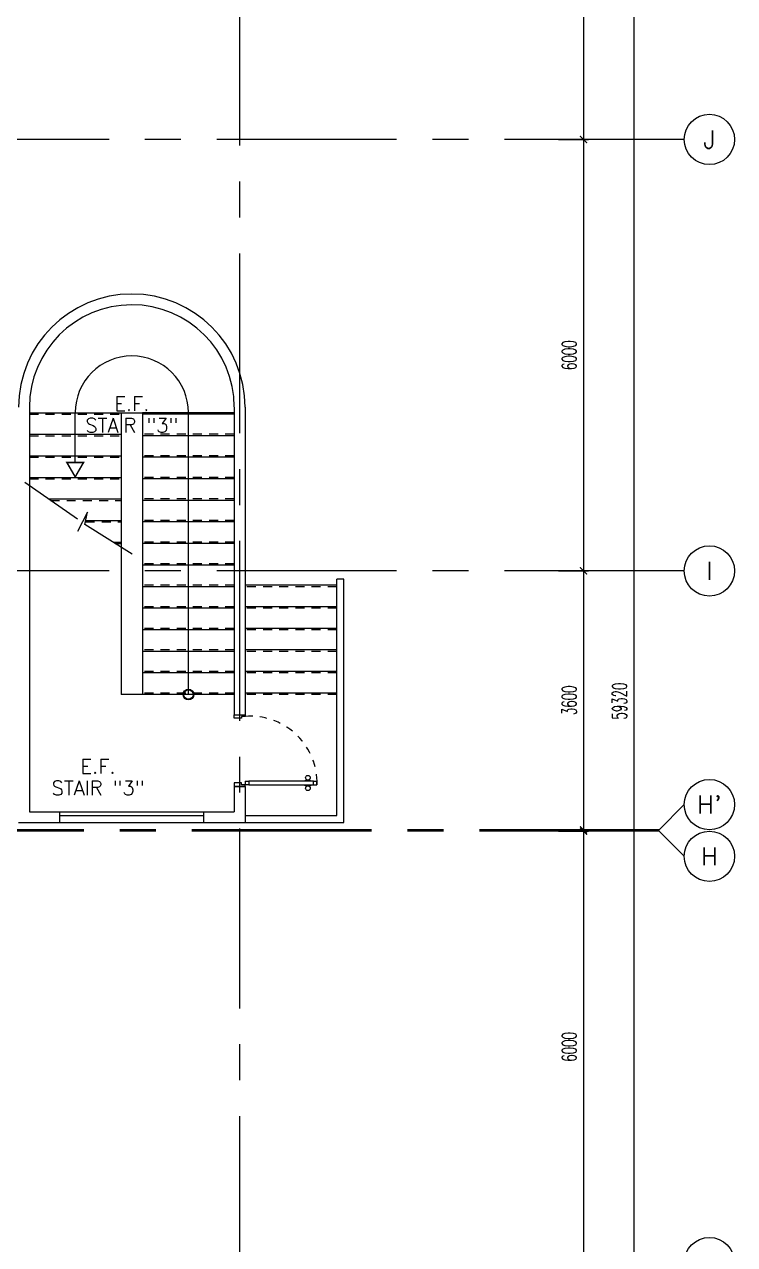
# Model space of a CAD drawing. Extents: x 0.8 to 94.1, y -6.1 to 84.2.
# Drawn here: x 84.2 to 94.08, y 34.72 to 51.69 of the extents above; entities that cross this region are included whole.
import ezdxf
from ezdxf.enums import TextEntityAlignment as Align

# ---------------------------------------------------------------- set-up
doc = ezdxf.new("R2010")
doc.units = 0
doc.header["$MEASUREMENT"] = 0
doc.header["$PDMODE"] = 3
doc.header["$PDSIZE"] = 0.1
for name, pattern in [('CENTERX2', [4, 2.5, -0.5, 0.5, -0.5]), ('HIDDEN', [0.375, 0.25, -0.125]), ('HIDDEN2', [0.1875, 0.125, -0.0625])]:
    doc.linetypes.add(name, pattern=pattern)
doc.layers.get('0').update_dxf_attribs({"color": 11, "linetype": 'CONTINUOUS'})
doc.layers.get('DEFPOINTS').update_dxf_attribs({"color": 11, "linetype": 'CONTINUOUS'})
for name, color, linetype in [('AX-CR', 11, 'CONTINUOUS'), ('AX-DIM', 11, 'CONTINUOUS'), ('AX-TXT', 11, 'CONTINUOUS'), ('AXES', 11, 'CENTERX2'), ('DOOR', 11, 'CONTINUOUS'), ('Handrail', 11, 'CONTINUOUS'), ('RM-NAME', 11, 'CONTINUOUS'), ('ROOF', 11, 'CONTINUOUS'), ('STR', 11, 'CONTINUOUS'), ('WALL', 11, 'CONTINUOUS'), ('WIN', 11, 'CONTINUOUS')]:
    doc.layers.add(name, color=color, linetype=linetype)
doc.styles.add('ROMANS', font='ROMANS.shx', dxfattribs={"width": 0.6})
doc.dimstyles.new('STANDARD in', dxfattribs={"dimtxt": 0.2, "dimasz": 0.1, "dimexe": 0.07, "dimexo": 0.05, "dimgap": 0.1, "dimtad": 1, "dimdec": 0, "dimlfac": 1000, "dimzin": 0, "dimdsep": 46, "dimtxsty": 'ROMANS', "dimblk": 'ARCHTICK', "dimcen": 0.05, "dimdle": 0.05, "dimclrd": 7, "dimclre": 7, "dimclrt": 2, "dimadec": 0, "dimazin": 0, "dimtfac": 1, "dimtdec": 0, "dimtmove": 2, "dimatfit": 3, "dimldrblk": 'ARCHTICK', "dimfxl": 0, "dimtolj": 1, "dimtzin": 0, "dimarcsym": 0})

# ---------------------------------------------------------------- blocks, each defined once
blk = doc.blocks.new('_ARCHTICK')
at = {"color": 0, "linetype": 'ByBlock', "const_width": 0.15}
blk.add_lwpolyline([(-0.5, -0.5), (0.5, 0.5)], dxfattribs=at)
blk = doc.blocks.new('*D195')
at = {"layer": 'AX-DIM', "color": 7, "lineweight": -2}
for p, q in [((92.679, 71.989), (92.679, 12.569)), ((82.097, 71.939), (92.749, 71.939)), ((82.097, 12.619), (92.749, 12.619))]:
    blk.add_line(p, q, dxfattribs=at)
at = {"layer": 'DEFPOINTS', "color": 0}
for p in [(82.047, 71.939), (82.047, 12.619), (92.679, 12.619)]:
    blk.add_point(p, dxfattribs=at)
at = {"layer": 'AX-DIM', "color": 7, "lineweight": -2, "xscale": 0.1, "yscale": 0.1, "zscale": 0.1}
for p, rotation in [((92.679, 71.939), 90), ((92.679, 12.619), 270)]:
    blk.add_blockref('_ARCHTICK', p, dxfattribs=dict(at, rotation=rotation))
at = {"layer": 'AX-DIM', "color": 2, "insert": (92.479, 42.279), "char_height": 0.2, "attachment_point": 5, "rotation": 90, "style": 'ROMANS'}
blk.add_mtext('\\A1;59320', dxfattribs=at)
blk = doc.blocks.new('*D190')
at = {"layer": 'AX-DIM', "color": 7, "lineweight": -2}
for p, q in [((91.979, 44.139), (91.979, 40.439)), ((91.629, 44.089), (92.049, 44.089)), ((91.629, 40.489), (92.049, 40.489))]:
    blk.add_line(p, q, dxfattribs=at)
at = {"layer": 'DEFPOINTS', "color": 0}
for p in [(91.579, 44.089), (91.579, 40.489), (91.979, 40.489)]:
    blk.add_point(p, dxfattribs=at)
at = {"layer": 'AX-DIM', "color": 7, "lineweight": -2, "xscale": 0.1, "yscale": 0.1, "zscale": 0.1}
for p, rotation in [((91.979, 44.089), 90), ((91.979, 40.489), 270)]:
    blk.add_blockref('_ARCHTICK', p, dxfattribs=dict(at, rotation=rotation))
at = {"layer": 'AX-DIM', "color": 2, "insert": (91.779, 42.289), "char_height": 0.2, "attachment_point": 5, "rotation": 90, "style": 'ROMANS'}
blk.add_mtext('\\A1;3600', dxfattribs=at)
blk = doc.blocks.new('AXR')
at = {"layer": 'AX-CR'}
blk.add_circle((350, 0), 350, dxfattribs=at)
at = {"layer": 'AX-TXT', "style": 'ROMANS'}
blk.add_attdef('AX', text='', height=250, dxfattribs=at).set_placement((350, 0), align=Align.MIDDLE)
blk = doc.blocks.new('*D186')
at = {"layer": 'AX-DIM', "color": 7, "lineweight": -2}
for p, q in [((91.629, 40.469), (92.049, 40.469)), ((91.979, 40.519), (91.979, 34.419)), ((91.629, 34.469), (92.049, 34.469))]:
    blk.add_line(p, q, dxfattribs=at)
at = {"layer": 'DEFPOINTS', "color": 0}
for p in [(91.579, 40.469), (91.579, 34.469), (91.979, 34.469)]:
    blk.add_point(p, dxfattribs=at)
at = {"layer": 'AX-DIM', "color": 7, "lineweight": -2, "xscale": 0.1, "yscale": 0.1, "zscale": 0.1}
for p, rotation in [((91.979, 40.469), 90), ((91.979, 34.469), 270)]:
    blk.add_blockref('_ARCHTICK', p, dxfattribs=dict(at, rotation=rotation))
at = {"layer": 'AX-DIM', "color": 2, "insert": (91.779, 37.469), "char_height": 0.2, "attachment_point": 5, "rotation": 90, "style": 'ROMANS'}
blk.add_mtext('\\A1;6000', dxfattribs=at)
blk = doc.blocks.new('*D185')
at = {"layer": 'AX-DIM', "color": 7, "lineweight": -2}
for p, q in [((91.629, 57.289), (92.049, 57.289)), ((91.979, 57.339), (91.979, 50.039)), ((91.629, 50.089), (92.049, 50.089))]:
    blk.add_line(p, q, dxfattribs=at)
at = {"layer": 'DEFPOINTS', "color": 0}
for p in [(91.579, 57.289), (91.579, 50.089), (91.979, 50.089)]:
    blk.add_point(p, dxfattribs=at)
at = {"layer": 'AX-DIM', "color": 7, "lineweight": -2, "xscale": 0.1, "yscale": 0.1, "zscale": 0.1}
for p, rotation in [((91.979, 57.289), 90), ((91.979, 50.089), 270)]:
    blk.add_blockref('_ARCHTICK', p, dxfattribs=dict(at, rotation=rotation))
at = {"layer": 'AX-DIM', "color": 2, "insert": (91.779, 53.689), "char_height": 0.2, "attachment_point": 5, "rotation": 90, "style": 'ROMANS'}
blk.add_mtext('\\A1;7200', dxfattribs=at)
blk = doc.blocks.new('*D184')
at = {"layer": 'AX-DIM', "color": 7, "lineweight": -2}
for p, q in [((91.629, 50.089), (92.049, 50.089)), ((91.979, 50.139), (91.979, 44.039)), ((91.629, 44.089), (92.049, 44.089))]:
    blk.add_line(p, q, dxfattribs=at)
at = {"layer": 'DEFPOINTS', "color": 0}
for p in [(91.579, 50.089), (91.579, 44.089), (91.979, 44.089)]:
    blk.add_point(p, dxfattribs=at)
at = {"layer": 'AX-DIM', "color": 7, "lineweight": -2, "xscale": 0.1, "yscale": 0.1, "zscale": 0.1}
for p, rotation in [((91.979, 50.089), 90), ((91.979, 44.089), 270)]:
    blk.add_blockref('_ARCHTICK', p, dxfattribs=dict(at, rotation=rotation))
at = {"layer": 'AX-DIM', "color": 2, "insert": (91.779, 47.089), "char_height": 0.2, "attachment_point": 5, "rotation": 90, "style": 'ROMANS'}
blk.add_mtext('\\A1;6000', dxfattribs=at)
blk = doc.blocks.new('STL-DR')
at = {"layer": 'DOOR', "color": 0, "linetype": 'ByBlock'}
for p, q in [((50, 0), (0, 0)), ((0, -150), (0, 0)), ((50, -100), (50, 0)), ((0, -150), (25, -150)), ((25, -100), (50, -100)), ((25, -150), (25, -100)), ((75, -150), (25, -150)), ((25, -200), (25, -150)), ((75, -150), (75, -200)), ((950, -100), (950, 0)), ((950, 0), (1000, 0)), ((975, -100), (950, -100)), ((975, -150), (975, -100)), ((1000, -150), (975, -150)), ((1000, 0), (1000, -150)), ((75, -200), (25, -200)), ((18, -990), (9, -990)), ((9, -1055), (9, -990)), ((18, -978), (18, -1068)), ((25, -978), (18, -978)), ((18, -1055), (18, -990)), ((75, -978), (82, -978)), ((82, -978), (82, -1068)), ((82, -990), (91, -990)), ((82, -1055), (82, -990)), ((91, -1055), (91, -990)), ((18, -1055), (9, -1055)), ((25, -1068), (18, -1068)), ((25, -1100), (75, -1100)), ((25, -1100), (25, -1150)), ((25, -1150), (75, -1150)), ((75, -1150), (25, -1150)), ((75, -1068), (82, -1068)), ((75, -1100), (75, -1150)), ((82, -1055), (91, -1055))]:
    blk.add_line(p, q, dxfattribs=at)
at = {"layer": 'DOOR', "linetype": 'ByBlock'}
for p, q in [((25, -200), (25, -1100)), ((75, -1100), (75, -200))]:
    blk.add_line(p, q, dxfattribs=at)
at = {"layer": 'DOOR', "color": 0, "linetype": 'ByBlock'}
for centre in [(-24, -1023), (124, -1023)]:
    blk.add_circle(centre, 32.4, dxfattribs=at)
at = {"layer": 'DOOR', "linetype": 'HIDDEN', "ltscale": 0.5}
blk.add_arc((50, -223), 928, 271.544, 4.4816, dxfattribs=at)
at = {"layer": 'WALL'}
for p, q in [((0, 0), (0, -150)), ((0, 0), (0, -150)), ((1000, 0), (1000, -150))]:
    blk.add_line(p, q, dxfattribs=at)

msp = doc.modelspace()

# ---------------------------------------------------------------- linework, layer by layer
for p, q in [((84.9401, 44.8095), (84.2088, 45.3173)), ((85.0805, 44.9081), (84.9401, 44.6392)), ((85.0454, 44.7327), (85.0805, 44.9081)), ((85.7007, 44.3236), (85.0454, 44.7327))]:
    msp.add_line(p, q)
at = {"layer": 'AXES'}
for p, q in [((87.1967, 6.005), (87.1967, 83.5441)), ((93.3795, 50.0893), (23.5567, 50.0893)), ((93.3795, 44.0893), (23.5567, 44.0893)), ((93.0295, 40.4893), (93.3795, 40.8393)), ((93.0295, 40.4893), (23.5567, 40.4893)), ((93.0295, 40.4693), (23.5567, 40.4693)), ((93.0295, 40.4693), (93.3795, 40.1193))]:
    msp.add_line(p, q, dxfattribs=at)
at = {"layer": 'Handrail'}
for p, q in [((88.5467, 40.6893), (88.5467, 43.9735)), ((88.6467, 43.9735), (88.5467, 43.9735)), ((88.6467, 40.5893), (88.6467, 43.9735)), ((87.2717, 40.6893), (88.5467, 40.6893)), ((87.2717, 40.5893), (88.6467, 40.5893))]:
    msp.add_line(p, q, dxfattribs=at)
at = {"layer": 'ROOF'}
for p, q in [((85.5467, 46.2895), (85.5467, 42.3695)), ((85.5467, 46.2895), (85.8467, 46.2895)), ((85.8467, 46.2895), (85.8467, 42.3695)), ((85.8467, 42.3695), (85.5467, 42.3695))]:
    msp.add_line(p, q, dxfattribs=at)
at = {"layer": 'STR'}
for p, q in [((84.2717, 46.2895), (85.5467, 46.2895)), ((84.9092, 45.5964), (84.9092, 46.292)), ((87.1217, 46.2895), (85.8467, 46.2895)), ((87.1217, 46.2695), (85.8467, 46.2695)), ((86.4842, 42.3695), (86.4842, 46.292)), ((84.2717, 45.9895), (85.5467, 45.9895)), ((87.1217, 45.9695), (85.8467, 45.9695)), ((84.2717, 45.6895), (85.5467, 45.6895)), ((87.1217, 45.6695), (85.8467, 45.6695)), ((84.2717, 45.3895), (85.5467, 45.3895)), ((87.1217, 45.3695), (85.8467, 45.3695)), ((84.5368, 45.0895), (85.5467, 45.0895)), ((87.1217, 45.0695), (85.8467, 45.0695)), ((85.0568, 44.7895), (85.5467, 44.7895)), ((87.1217, 44.7695), (85.8467, 44.7695)), ((85.4349, 44.4895), (85.5467, 44.4895)), ((85.4669, 44.4695), (85.5467, 44.4695)), ((87.1217, 44.4695), (85.8467, 44.4695)), ((87.1217, 44.1695), (85.8467, 44.1695)), ((87.1217, 43.8695), (85.8467, 43.8695)), ((88.5467, 43.8895), (87.2717, 43.8895)), ((87.1217, 43.5695), (85.8467, 43.5695)), ((88.5467, 43.5895), (87.2717, 43.5895)), ((88.5467, 43.2895), (87.2717, 43.2895)), ((87.1217, 43.2695), (85.8467, 43.2695)), ((87.1217, 42.9695), (85.8467, 42.9695)), ((88.5467, 42.9895), (87.2717, 42.9895)), ((87.1217, 42.6695), (85.8467, 42.6695)), ((88.5467, 42.6895), (87.2717, 42.6895)), ((87.1217, 42.3695), (85.8467, 42.3695)), ((88.5467, 42.3895), (87.2717, 42.3895))]:
    msp.add_line(p, q, dxfattribs=at)
at = {"layer": 'STR', "linetype": 'HIDDEN2'}
for p, q in [((84.2717, 46.2695), (85.5467, 46.2695)), ((87.1217, 46.2895), (85.8467, 46.2895)), ((87.1217, 46.2695), (85.8467, 46.2695)), ((84.2717, 45.9695), (85.5467, 45.9695)), ((87.1217, 45.9895), (85.8467, 45.9895)), ((84.2717, 45.6695), (85.5467, 45.6695)), ((87.1217, 45.6895), (85.8467, 45.6895)), ((84.2717, 45.3695), (85.5467, 45.3695)), ((87.1217, 45.3895), (85.8467, 45.3895)), ((84.5656, 45.0695), (85.5467, 45.0695)), ((87.1217, 45.0895), (85.8467, 45.0895)), ((85.0528, 44.7695), (85.5467, 44.7695)), ((87.1217, 44.7895), (85.8467, 44.7895)), ((85.4349, 44.4895), (85.5467, 44.4895)), ((85.4669, 44.4695), (85.5467, 44.4695)), ((87.1217, 44.4895), (85.8467, 44.4895)), ((87.1217, 44.1895), (85.8467, 44.1895)), ((87.1217, 43.8895), (85.8467, 43.8895)), ((88.5467, 43.8695), (87.2717, 43.8695)), ((87.1217, 43.5895), (85.8467, 43.5895)), ((88.5467, 43.5695), (87.2717, 43.5695)), ((87.1217, 43.2895), (85.8467, 43.2895)), ((88.5467, 43.2695), (87.2717, 43.2695)), ((87.1217, 42.9895), (85.8467, 42.9895)), ((88.5467, 42.9695), (87.2717, 42.9695)), ((87.1217, 42.6895), (85.8467, 42.6895)), ((88.5467, 42.6695), (87.2717, 42.6695)), ((87.1217, 42.3895), (85.8467, 42.3895)), ((88.5467, 42.3695), (87.2717, 42.3695))]:
    msp.add_line(p, q, dxfattribs=at)
at = {"layer": 'STR', "const_width": 0.0215}
msp.add_lwpolyline([(85.0247, 45.5964), (84.7937, 45.5964), (84.9092, 45.3964)], close=True, dxfattribs=at)
at = {"layer": 'STR'}
for radius in [0.075, 0.065]:
    msp.add_circle((86.4842, 42.3695), radius, dxfattribs=at)
msp.add_arc((85.6967, 46.292), 0.7875, 0, 180, dxfattribs=at)
at = {"layer": 'WALL'}
for p, q in [((84.2717, 46.3649), (84.2717, 40.7393)), ((87.1217, 46.3649), (87.1217, 42.0893)), ((87.2717, 46.3649), (87.2717, 42.0893)), ((87.1217, 41.0893), (87.1217, 40.7393)), ((87.2717, 41.0893), (87.2717, 40.5893)), ((84.2717, 40.7393), (84.6967, 40.7393)), ((84.6967, 40.5893), (84.6967, 40.7393)), ((86.6967, 40.5893), (86.6967, 40.7393)), ((86.6967, 40.7393), (87.1217, 40.7393)), ((84.1217, 40.5893), (84.6967, 40.5893)), ((86.6967, 40.5893), (87.2717, 40.5893))]:
    msp.add_line(p, q, dxfattribs=at)
for radius, start, end in [(1.575, 0, 180), (1.425, 0.15389, 180.00002)]:
    msp.add_arc((85.6967, 46.3649), radius, start, end, dxfattribs=at)
at = {"layer": 'WIN'}
for p, q in [((84.6967, 40.7393), (86.6967, 40.7393)), ((84.6967, 40.6893), (86.6967, 40.6893)), ((84.6967, 40.5893), (86.6967, 40.5893))]:
    msp.add_line(p, q, dxfattribs=at)

# ---------------------------------------------------------------- block references
at = {"layer": 'AXES', "xscale": 0.001000000047497451, "yscale": 0.0009999999892897904, "zscale": 0.001}
for p, values in [((93.3795, 50.0893), {'AX': 'J'}), ((93.3795, 44.0893), {'AX': 'I'}), ((93.3795, 40.8393), {'AX': "H'"}), ((93.3795, 40.1193), {'AX': 'H'}), ((93.3795, 34.4693), {'AX': 'G'})]:
    msp.add_blockref('AXR', p, dxfattribs=at).add_auto_attribs(values)
at = {"layer": 'ROOF', "xscale": 0.0009999999892897904, "yscale": 0.0009999999892897904, "zscale": 0.001, "rotation": 90}
msp.add_blockref('STL-DR', (87.1217, 41.0893), dxfattribs=at)

# ---------------------------------------------------------------- texts
at = {"layer": 'RM-NAME', "style": 'ROMANS'}
for s, p in [('E.F.', (85.6964, 46.4138)), ('STAIR "3"', (85.6964, 46.1138)), ('E.F.', (85.227, 41.3701)), ('STAIR "3"', (85.227, 41.0701))]:
    msp.add_text(s, height=0.2, dxfattribs=at).set_placement(p, align=Align.MIDDLE)

# ---------------------------------------------------------------- dimensions: what is measured, and where the dimension line sits
at = {"layer": 'AX-DIM'}
for base, p1, p2, picture, middle in [((92.6795, 12.6193), (82.0467, 71.9393), (82.0467, 12.6193), '*D195', (92.4795, 42.2793)), ((91.9795, 50.0893), (91.5795, 57.2893), (91.5795, 50.0893), '*D185', (91.7795, 53.6893)), ((91.9795, 44.0893), (91.5795, 50.0893), (91.5795, 44.0893), '*D184', (91.7795, 47.0893)), ((91.9795, 40.4893), (91.5795, 44.0893), (91.5795, 40.4893), '*D190', (91.7795, 42.2893)), ((91.9795, 34.4693), (91.5795, 40.4693), (91.5795, 34.4693), '*D186', (91.7795, 37.4693))]:
    dim = msp.add_linear_dim(base=base, p1=p1, p2=p2, angle=270, dimstyle='STANDARD in', dxfattribs=at)
    dim.commit()
    dim.dimension.update_dxf_attribs({"geometry": picture, "text_midpoint": middle})

doc.saveas('drawing.dxf')
